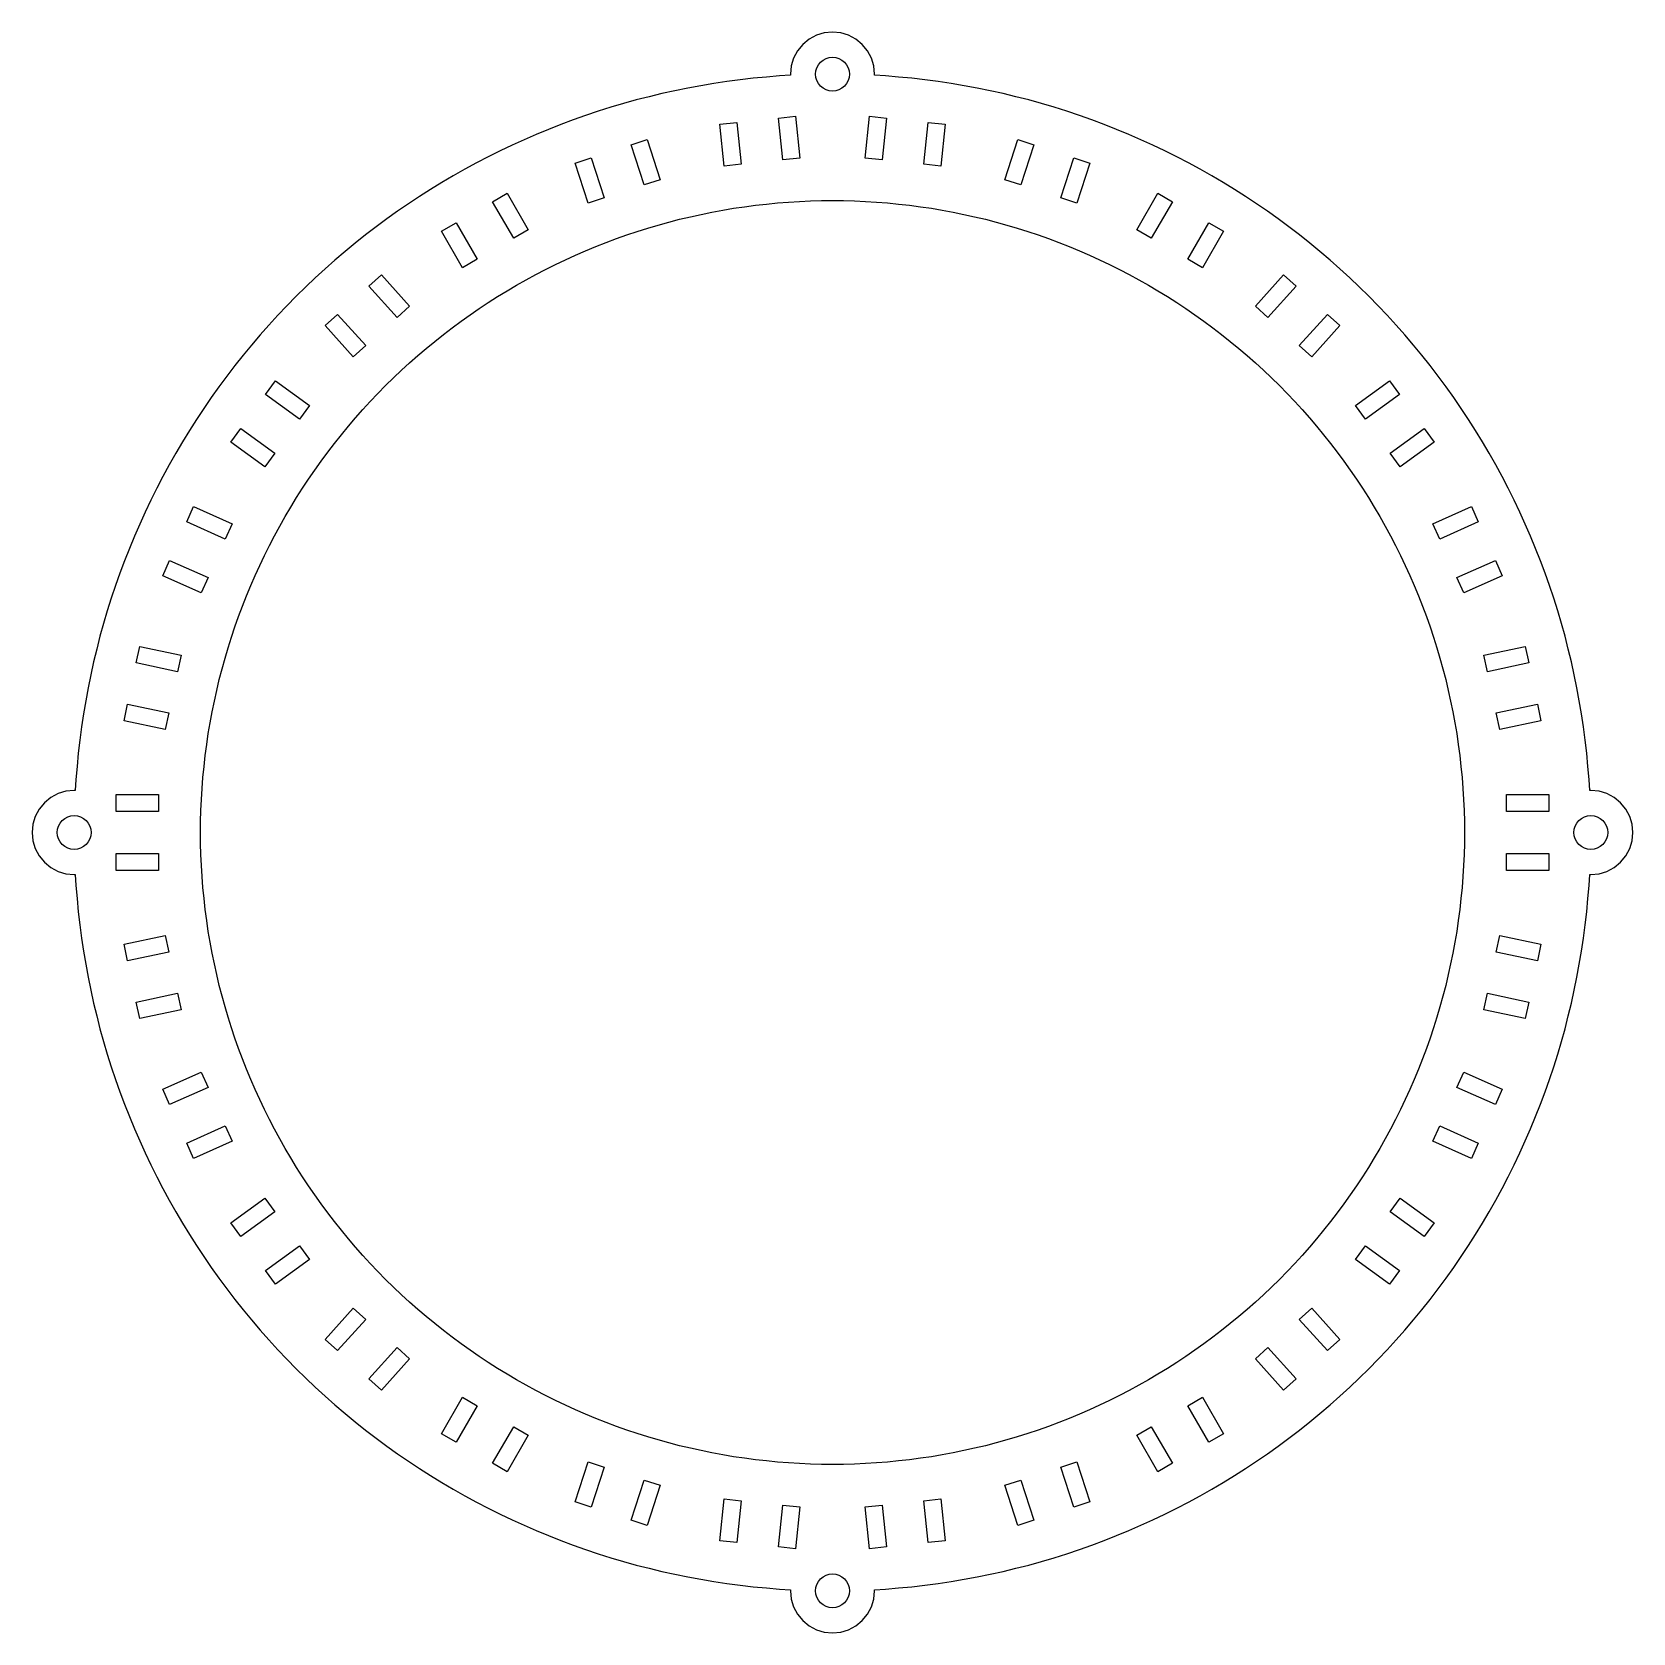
# Model space of a CAD drawing. Header units: metres. Extents: x -190 to 190, y -190 to 190.
import ezdxf

# ---------------------------------------------------------------- set-up
doc = ezdxf.new("R2010")
doc.units = ezdxf.units.M

msp = doc.modelspace()

# ---------------------------------------------------------------- linework, layer by layer
for p, q in [((0, 190), (-1.9509, 189.808)), ((1.9509, 189.808), (0, 190)), ((-7.07106, 187.071), (-8.31468, 185.556)), ((-5.55569, 188.315), (-7.07106, 187.071)), ((-3.82683, 189.239), (-5.55569, 188.315)), ((-1.9509, 189.808), (-3.82683, 189.239)), ((3.82683, 189.239), (1.9509, 189.808)), ((5.55569, 188.315), (3.82683, 189.239)), ((7.07106, 187.071), (5.55569, 188.315)), ((8.31468, 185.556), (7.07106, 187.071)), ((-9.23878, 183.827), (-9.80785, 181.951)), ((-8.31468, 185.556), (-9.23878, 183.827)), ((-3.32587, 182.222), (-2.82841, 182.828)), ((-2.82841, 182.828), (-2.22227, 183.326)), ((-2.22227, 183.326), (-1.53073, 183.696)), ((-1.53073, 183.696), (-0.78035, 183.923)), ((-0.78035, 183.923), (0, 184)), ((0, 184), (0.78035, 183.923)), ((0.78035, 183.923), (1.53073, 183.696)), ((1.53073, 183.696), (2.22227, 183.326)), ((2.22227, 183.326), (2.82841, 182.828)), ((2.82841, 182.828), (3.32587, 182.222)), ((9.23878, 183.827), (8.31468, 185.556)), ((9.80785, 181.951), (9.23878, 183.827)), ((-21.9365, 178.658), (-25.0511, 178.248)), ((-18.8151, 179.014), (-21.9365, 178.658)), ((-15.688, 179.315), (-18.8151, 179.014)), ((-12.5562, 179.562), (-15.688, 179.315)), ((-9.97238, 179.72), (-12.5562, 179.562)), ((-9.80785, 181.951), (-10, 180)), ((-10, 180), (-9.97238, 179.72)), ((-4, 180), (-3.92313, 180.78)), ((-3.92313, 179.22), (-4, 180)), ((-3.92313, 180.78), (-3.69551, 181.531)), ((-3.69551, 178.469), (-3.92313, 179.22)), ((-3.69551, 181.531), (-3.32587, 182.222)), ((3.32587, 182.222), (3.69551, 181.531)), ((3.69551, 181.531), (3.92313, 180.78)), ((3.92313, 179.22), (3.69551, 178.469)), ((3.92313, 180.78), (4, 180)), ((4, 180), (3.92313, 179.22)), ((10, 180), (9.80785, 181.951)), ((9.97238, 179.72), (10, 180)), ((12.5562, 179.562), (9.97238, 179.72)), ((15.688, 179.315), (12.5562, 179.562)), ((18.8151, 179.014), (15.688, 179.315)), ((21.9365, 178.658), (18.8151, 179.014)), ((25.0511, 178.248), (21.9365, 178.658)), ((-40.4912, 175.387), (-43.5459, 174.653)), ((-37.4241, 176.067), (-40.4912, 175.387)), ((-34.3456, 176.693), (-37.4241, 176.067)), ((-31.2567, 177.265), (-34.3456, 176.693)), ((-28.1582, 177.784), (-31.2567, 177.265)), ((-25.0511, 178.248), (-28.1582, 177.784)), ((-3.32587, 177.778), (-3.69551, 178.469)), ((-2.82841, 177.172), (-3.32587, 177.778)), ((-2.22227, 176.674), (-2.82841, 177.172)), ((-1.53073, 176.304), (-2.22227, 176.674)), ((-0.78035, 176.077), (-1.53073, 176.304)), ((0, 176), (-0.78035, 176.077)), ((0.78035, 176.077), (0, 176)), ((1.53073, 176.304), (0.78035, 176.077)), ((2.22227, 176.674), (1.53073, 176.304)), ((2.82841, 177.172), (2.22227, 176.674)), ((3.32587, 177.778), (2.82841, 177.172)), ((3.69551, 178.469), (3.32587, 177.778)), ((28.1582, 177.784), (25.0511, 178.248)), ((31.2567, 177.265), (28.1582, 177.784)), ((34.3456, 176.693), (31.2567, 177.265)), ((37.4241, 176.067), (34.3456, 176.693)), ((40.4912, 175.387), (37.4241, 176.067)), ((43.5459, 174.653), (40.4912, 175.387)), ((-55.623, 171.19), (-58.6023, 170.193)), ((-52.6269, 172.135), (-55.623, 171.19)), ((-49.6147, 173.027), (-52.6269, 172.135)), ((-46.5874, 173.867), (-49.6147, 173.027)), ((-43.5459, 174.653), (-46.5874, 173.867)), ((46.5874, 173.867), (43.5459, 174.653)), ((49.6147, 173.027), (46.5874, 173.867)), ((52.6269, 172.135), (49.6147, 173.027)), ((55.623, 171.19), (52.6269, 172.135)), ((58.6023, 170.193), (55.623, 171.19)), ((-64.5062, 168.044), (-67.4292, 166.893)), ((-61.5636, 169.145), (-64.5062, 168.044)), ((-58.6023, 170.193), (-61.5636, 169.145)), ((-26.7205, 168.128), (-22.7424, 168.546)), ((-25.6752, 158.183), (-26.7205, 168.128)), ((-22.7424, 168.546), (-21.6972, 158.601)), ((-12.7972, 169.591), (-8.81914, 170.009)), ((-11.7519, 159.646), (-12.7972, 169.591)), ((-8.81914, 170.009), (-7.77385, 160.064)), ((7.77385, 160.064), (8.81914, 170.009)), ((8.81914, 170.009), (12.7972, 169.591)), ((12.7972, 169.591), (11.7519, 159.646)), ((21.6972, 158.601), (22.7424, 168.546)), ((22.7424, 168.546), (26.7205, 168.128)), ((26.7205, 168.128), (25.6752, 158.183)), ((61.5636, 169.145), (58.6023, 170.193)), ((64.5062, 168.044), (61.5636, 169.145)), ((67.4292, 166.893), (64.5062, 168.044)), ((-73.2126, 164.438), (-76.0713, 163.135)), ((-70.3316, 165.691), (-73.2126, 164.438)), ((-67.4292, 166.893), (-70.3316, 165.691)), ((-47.7776, 163.225), (-43.9734, 164.461)), ((-43.9734, 164.461), (-40.8832, 154.95)), ((40.8832, 154.95), (43.9734, 164.461)), ((43.9734, 164.461), (47.7776, 163.225)), ((70.3316, 165.691), (67.4292, 166.893)), ((73.2126, 164.438), (70.3316, 165.691)), ((76.0713, 163.135), (73.2126, 164.438)), ((-81.7183, 160.381), (-84.5049, 158.931)), ((-78.9068, 161.783), (-81.7183, 160.381)), ((-76.0713, 163.135), (-78.9068, 161.783)), ((-61.0924, 158.898), (-57.2882, 160.135)), ((-57.2882, 160.135), (-54.198, 150.624)), ((-44.6874, 153.714), (-47.7776, 163.225)), ((-7.77385, 160.064), (-11.7519, 159.646)), ((11.7519, 159.646), (7.77385, 160.064)), ((47.7776, 163.225), (44.6874, 153.714)), ((54.198, 150.624), (57.2882, 160.135)), ((57.2882, 160.135), (61.0924, 158.898)), ((78.9068, 161.783), (76.0713, 163.135)), ((81.7183, 160.381), (78.9068, 161.783)), ((84.5049, 158.931), (81.7183, 160.381)), ((-90, 155.885), (-92.7068, 154.29)), ((-87.2657, 157.432), (-90, 155.885)), ((-84.5049, 158.931), (-87.2657, 157.432)), ((-58.0022, 149.388), (-61.0924, 158.898)), ((-21.6972, 158.601), (-25.6752, 158.183)), ((25.6752, 158.183), (21.6972, 158.601)), ((61.0924, 158.898), (58.0022, 149.388)), ((87.2657, 157.432), (84.5049, 158.931)), ((90, 155.885), (87.2657, 157.432)), ((92.7068, 154.29), (90, 155.885)), ((-95.3855, 152.649), (-98.035, 150.961)), ((-92.7068, 154.29), (-95.3855, 152.649)), ((-40.8832, 154.95), (-44.6874, 153.714)), ((44.6874, 153.714), (40.8832, 154.95)), ((95.3855, 152.649), (92.7068, 154.29)), ((98.035, 150.961), (95.3855, 152.649)), ((-100.655, 149.227), (-103.244, 147.447)), ((-98.035, 150.961), (-100.655, 149.227)), ((-80.6699, 149.724), (-77.2058, 151.724)), ((-75.6699, 141.064), (-80.6699, 149.724)), ((-77.2058, 151.724), (-72.2058, 143.064)), ((-54.198, 150.624), (-58.0022, 149.388)), ((-23.4652, 148.153), (-20.876, 148.54)), ((-20.876, 148.54), (-18.2804, 148.882)), ((-18.2804, 148.882), (-15.6793, 149.178)), ((-15.6793, 149.178), (-13.0733, 149.429)), ((-13.0733, 149.429), (-10.4635, 149.635)), ((-10.4635, 149.635), (-7.85039, 149.794)), ((-7.85039, 149.794), (-5.23492, 149.909)), ((-5.23492, 149.909), (-2.61786, 149.977)), ((-2.61786, 149.977), (0, 150)), ((0, 150), (2.61786, 149.977)), ((2.61786, 149.977), (5.23492, 149.909)), ((5.23492, 149.909), (7.85039, 149.794)), ((7.85039, 149.794), (10.4635, 149.635)), ((10.4635, 149.635), (13.0733, 149.429)), ((13.0733, 149.429), (15.6793, 149.178)), ((15.6793, 149.178), (18.2804, 148.882)), ((18.2804, 148.882), (20.876, 148.54)), ((20.876, 148.54), (23.4652, 148.153)), ((58.0022, 149.388), (54.198, 150.624)), ((72.2058, 143.064), (77.2058, 151.724)), ((80.6699, 149.724), (75.6699, 141.064)), ((77.2058, 151.724), (80.6699, 149.724)), ((100.655, 149.227), (98.035, 150.961)), ((103.244, 147.447), (100.655, 149.227)), ((-105.801, 145.623), (-108.327, 143.754)), ((-103.244, 147.447), (-105.801, 145.623)), ((-92.7942, 142.724), (-89.3301, 144.724)), ((-89.3301, 144.724), (-84.3301, 136.064)), ((-41.3456, 144.189), (-38.8228, 144.889)), ((-38.8228, 144.889), (-36.2883, 145.544)), ((-36.2883, 145.544), (-33.7426, 146.156)), ((-33.7426, 146.156), (-31.1868, 146.722)), ((-31.1868, 146.722), (-28.6213, 147.244)), ((-28.6213, 147.244), (-26.0472, 147.721)), ((-26.0472, 147.721), (-23.4652, 148.153)), ((23.4652, 148.153), (26.0472, 147.721)), ((26.0472, 147.721), (28.6213, 147.244)), ((28.6213, 147.244), (31.1868, 146.722)), ((31.1868, 146.722), (33.7426, 146.156)), ((33.7426, 146.156), (36.2883, 145.544)), ((36.2883, 145.544), (38.8228, 144.889)), ((38.8228, 144.889), (41.3456, 144.189)), ((84.3301, 136.064), (89.3301, 144.724)), ((89.3301, 144.724), (92.7942, 142.724)), ((105.801, 145.623), (103.244, 147.447)), ((108.327, 143.754), (105.801, 145.623)), ((-110.819, 141.842), (-113.278, 139.886)), ((-108.327, 143.754), (-110.819, 141.842)), ((-87.7942, 134.064), (-92.7942, 142.724)), ((-72.2058, 143.064), (-75.6699, 141.064)), ((-53.7552, 140.037), (-51.303, 140.954)), ((-51.303, 140.954), (-48.8352, 141.828)), ((-48.8352, 141.828), (-46.3525, 142.658)), ((-46.3525, 142.658), (-43.8557, 143.446)), ((-43.8557, 143.446), (-41.3456, 144.189)), ((41.3456, 144.189), (43.8557, 143.446)), ((43.8557, 143.446), (46.3525, 142.658)), ((46.3525, 142.658), (48.8352, 141.828)), ((48.8352, 141.828), (51.303, 140.954)), ((51.303, 140.954), (53.7552, 140.037)), ((75.6699, 141.064), (72.2058, 143.064)), ((92.7942, 142.724), (87.7942, 134.064)), ((110.819, 141.842), (108.327, 143.754)), ((113.278, 139.886), (110.819, 141.842)), ((-115.702, 137.888), (-118.091, 135.848)), ((-113.278, 139.886), (-115.702, 137.888)), ((-63.3927, 135.946), (-61.0105, 137.032)), ((-61.0105, 137.032), (-58.6097, 138.076)), ((-58.6097, 138.076), (-56.191, 139.078)), ((-56.191, 139.078), (-53.7552, 140.037)), ((53.7552, 140.037), (56.191, 139.078)), ((56.191, 139.078), (58.6097, 138.076)), ((58.6097, 138.076), (61.0105, 137.032)), ((61.0105, 137.032), (63.3927, 135.946)), ((115.702, 137.888), (113.278, 139.886)), ((118.091, 135.848), (115.702, 137.888)), ((-120.443, 133.766), (-122.76, 131.644)), ((-118.091, 135.848), (-120.443, 133.766)), ((-84.3301, 136.064), (-87.7942, 134.064)), ((-70.4207, 132.442), (-68.0986, 133.651)), ((-68.0986, 133.651), (-65.7557, 134.819)), ((-65.7557, 134.819), (-63.3927, 135.946)), ((63.3927, 135.946), (65.7557, 134.819)), ((65.7557, 134.819), (68.0986, 133.651)), ((68.0986, 133.651), (70.4207, 132.442)), ((87.7942, 134.064), (84.3301, 136.064)), ((120.443, 133.766), (118.091, 135.848)), ((122.76, 131.644), (120.443, 133.766)), ((-125.038, 129.481), (-127.279, 127.279)), ((-122.76, 131.644), (-125.038, 129.481)), ((-110.036, 129.68), (-107.064, 132.357)), ((-103.345, 122.249), (-110.036, 129.68)), ((-107.064, 132.357), (-100.373, 124.925)), ((-77.2557, 128.575), (-75, 129.904)), ((-75, 129.904), (-72.7214, 131.193)), ((-72.7214, 131.193), (-70.4207, 132.442)), ((70.4207, 132.442), (72.7214, 131.193)), ((72.7214, 131.193), (75, 129.904)), ((75, 129.904), (77.2557, 128.575)), ((100.373, 124.925), (107.064, 132.357)), ((110.036, 129.68), (103.345, 122.249)), ((107.064, 132.357), (110.036, 129.68)), ((125.038, 129.481), (122.76, 131.644)), ((127.279, 127.279), (125.038, 129.481)), ((-127.279, 127.279), (-129.481, 125.038)), ((-83.8789, 124.356), (-81.6958, 125.801)), ((-81.6958, 125.801), (-79.4879, 127.207)), ((-79.4879, 127.207), (-77.2557, 128.575)), ((77.2557, 128.575), (79.4879, 127.207)), ((79.4879, 127.207), (81.6958, 125.801)), ((81.6958, 125.801), (83.8789, 124.356)), ((129.481, 125.038), (127.279, 127.279)), ((-131.644, 122.76), (-133.766, 120.443)), ((-129.481, 125.038), (-131.644, 122.76)), ((-120.441, 120.312), (-117.468, 122.989)), ((-117.468, 122.989), (-110.777, 115.558)), ((-100.373, 124.925), (-103.345, 122.249)), ((-88.1678, 121.353), (-86.0365, 122.873)), ((-86.0365, 122.873), (-83.8789, 124.356)), ((83.8789, 124.356), (86.0365, 122.873)), ((86.0365, 122.873), (88.1678, 121.353)), ((103.345, 122.249), (100.373, 124.925)), ((110.777, 115.558), (117.468, 122.989)), ((117.468, 122.989), (120.441, 120.312)), ((131.644, 122.76), (129.481, 125.038)), ((133.766, 120.443), (131.644, 122.76)), ((-135.848, 118.091), (-137.888, 115.702)), ((-133.766, 120.443), (-135.848, 118.091)), ((-113.749, 112.881), (-120.441, 120.312)), ((-94.3981, 116.572), (-92.3492, 118.202)), ((-92.3492, 118.202), (-90.2722, 119.795)), ((-90.2722, 119.795), (-88.1678, 121.353)), ((88.1678, 121.353), (90.2722, 119.795)), ((90.2722, 119.795), (92.3492, 118.202)), ((92.3492, 118.202), (94.3981, 116.572)), ((120.441, 120.312), (113.749, 112.881)), ((135.848, 118.091), (133.766, 120.443)), ((137.888, 115.702), (135.848, 118.091)), ((-137.888, 115.702), (-139.886, 113.278)), ((-110.777, 115.558), (-113.749, 112.881)), ((-98.4088, 113.206), (-96.4181, 114.907)), ((-96.4181, 114.907), (-94.3981, 116.572)), ((94.3981, 116.572), (96.4181, 114.907)), ((96.4181, 114.907), (98.4088, 113.206)), ((113.749, 112.881), (110.777, 115.558)), ((139.886, 113.278), (137.888, 115.702)), ((-141.842, 110.819), (-143.754, 108.327)), ((-139.886, 113.278), (-141.842, 110.819)), ((-102.3, 109.703), (-100.37, 111.472)), ((-100.37, 111.472), (-98.4088, 113.206)), ((98.4088, 113.206), (100.37, 111.472)), ((100.37, 111.472), (102.3, 109.703)), ((141.842, 110.819), (139.886, 113.278)), ((143.754, 108.327), (141.842, 110.819)), ((-143.754, 108.327), (-145.623, 105.801)), ((-134.594, 103.969), (-132.243, 107.205)), ((-132.243, 107.205), (-124.153, 101.327)), ((-106.066, 106.066), (-104.199, 107.901)), ((-104.199, 107.901), (-102.3, 109.703)), ((102.3, 109.703), (104.199, 107.901)), ((104.199, 107.901), (106.066, 106.066)), ((124.153, 101.327), (132.243, 107.205)), ((132.243, 107.205), (134.594, 103.969)), ((145.623, 105.801), (143.754, 108.327)), ((-147.447, 103.244), (-149.227, 100.655)), ((-145.623, 105.801), (-147.447, 103.244)), ((-126.504, 98.0907), (-134.594, 103.969)), ((-109.703, 102.3), (-107.901, 104.199)), ((-107.901, 104.199), (-106.066, 106.066)), ((106.066, 106.066), (107.901, 104.199)), ((107.901, 104.199), (109.703, 102.3)), ((134.594, 103.969), (126.504, 98.0907)), ((147.447, 103.244), (145.623, 105.801)), ((149.227, 100.655), (147.447, 103.244)), ((-149.227, 100.655), (-150.961, 98.035)), ((-124.153, 101.327), (-126.504, 98.0907)), ((-113.206, 98.4088), (-111.472, 100.37)), ((-111.472, 100.37), (-109.703, 102.3)), ((109.703, 102.3), (111.472, 100.37)), ((111.472, 100.37), (113.206, 98.4088)), ((126.504, 98.0907), (124.153, 101.327)), ((150.961, 98.035), (149.227, 100.655)), ((-152.649, 95.3855), (-154.29, 92.7068)), ((-150.961, 98.035), (-152.649, 95.3855)), ((-142.823, 92.6423), (-140.472, 95.8784)), ((-140.472, 95.8784), (-132.382, 90.0005)), ((-116.572, 94.3981), (-114.907, 96.4181)), ((-114.907, 96.4181), (-113.206, 98.4088)), ((113.206, 98.4088), (114.907, 96.4181)), ((114.907, 96.4181), (116.572, 94.3981)), ((132.382, 90.0005), (140.472, 95.8784)), ((140.472, 95.8784), (142.823, 92.6423)), ((152.649, 95.3855), (150.961, 98.035)), ((154.29, 92.7068), (152.649, 95.3855)), ((-154.29, 92.7068), (-155.885, 90)), ((-134.733, 86.7645), (-142.823, 92.6423)), ((-119.795, 90.2722), (-118.202, 92.3492)), ((-118.202, 92.3492), (-116.572, 94.3981)), ((116.572, 94.3981), (118.202, 92.3492)), ((118.202, 92.3492), (119.795, 90.2722)), ((142.823, 92.6423), (134.733, 86.7645)), ((155.885, 90), (154.29, 92.7068)), ((-155.885, 90), (-157.432, 87.2657)), ((-132.382, 90.0005), (-134.733, 86.7645)), ((-122.873, 86.0365), (-121.353, 88.1678)), ((-121.353, 88.1678), (-119.795, 90.2722)), ((119.795, 90.2722), (121.353, 88.1678)), ((121.353, 88.1678), (122.873, 86.0365)), ((134.733, 86.7645), (132.382, 90.0005)), ((157.432, 87.2657), (155.885, 90)), ((-158.931, 84.5049), (-160.381, 81.7183)), ((-157.432, 87.2657), (-158.931, 84.5049)), ((-125.801, 81.6958), (-124.356, 83.8789)), ((-124.356, 83.8789), (-122.873, 86.0365)), ((122.873, 86.0365), (124.356, 83.8789)), ((124.356, 83.8789), (125.801, 81.6958)), ((158.931, 84.5049), (157.432, 87.2657)), ((160.381, 81.7183), (158.931, 84.5049)), ((-160.381, 81.7183), (-161.783, 78.9068)), ((-127.207, 79.4879), (-125.801, 81.6958)), ((125.801, 81.6958), (127.207, 79.4879)), ((161.783, 78.9068), (160.381, 81.7183)), ((-163.135, 76.0713), (-164.438, 73.2126)), ((-161.783, 78.9068), (-163.135, 76.0713)), ((-153.269, 73.713), (-151.642, 77.3671)), ((-151.642, 77.3671), (-142.507, 73.2998)), ((-129.904, 75), (-128.575, 77.2557)), ((-128.575, 77.2557), (-127.207, 79.4879)), ((127.207, 79.4879), (128.575, 77.2557)), ((128.575, 77.2557), (129.904, 75)), ((142.507, 73.2998), (151.642, 77.3671)), ((151.642, 77.3671), (153.269, 73.713)), ((163.135, 76.0713), (161.783, 78.9068)), ((164.438, 73.2126), (163.135, 76.0713)), ((-164.438, 73.2126), (-165.691, 70.3316)), ((-144.134, 69.6456), (-153.269, 73.713)), ((-142.507, 73.2998), (-144.134, 69.6456)), ((-132.442, 70.4207), (-131.193, 72.7214)), ((-131.193, 72.7214), (-129.904, 75)), ((129.904, 75), (131.193, 72.7214)), ((131.193, 72.7214), (132.442, 70.4207)), ((144.134, 69.6456), (142.507, 73.2998)), ((153.269, 73.713), (144.134, 69.6456)), ((165.691, 70.3316), (164.438, 73.2126)), ((-165.691, 70.3316), (-166.893, 67.4292)), ((-133.651, 68.0986), (-132.442, 70.4207)), ((132.442, 70.4207), (133.651, 68.0986)), ((166.893, 67.4292), (165.691, 70.3316)), ((-166.893, 67.4292), (-168.044, 64.5062)), ((-135.946, 63.3927), (-134.819, 65.7557)), ((-134.819, 65.7557), (-133.651, 68.0986)), ((133.651, 68.0986), (134.819, 65.7557)), ((134.819, 65.7557), (135.946, 63.3927)), ((168.044, 64.5062), (166.893, 67.4292)), ((-169.145, 61.5636), (-170.193, 58.6023)), ((-168.044, 64.5062), (-169.145, 61.5636)), ((-158.963, 60.9233), (-157.336, 64.5775)), ((-149.828, 56.8559), (-158.963, 60.9233)), ((-157.336, 64.5775), (-148.201, 60.5101)), ((-138.076, 58.6097), (-137.032, 61.0105)), ((-137.032, 61.0105), (-135.946, 63.3927)), ((135.946, 63.3927), (137.032, 61.0105)), ((137.032, 61.0105), (138.076, 58.6097)), ((148.201, 60.5101), (157.336, 64.5775)), ((158.963, 60.9233), (149.828, 56.8559)), ((157.336, 64.5775), (158.963, 60.9233)), ((169.145, 61.5636), (168.044, 64.5062)), ((170.193, 58.6023), (169.145, 61.5636)), ((-170.193, 58.6023), (-171.19, 55.623)), ((-148.201, 60.5101), (-149.828, 56.8559)), ((-139.078, 56.191), (-138.076, 58.6097)), ((138.076, 58.6097), (139.078, 56.191)), ((149.828, 56.8559), (148.201, 60.5101)), ((171.19, 55.623), (170.193, 58.6023)), ((-171.19, 55.623), (-172.135, 52.6269)), ((-140.954, 51.303), (-140.037, 53.7552)), ((-140.037, 53.7552), (-139.078, 56.191)), ((139.078, 56.191), (140.037, 53.7552)), ((140.037, 53.7552), (140.954, 51.303)), ((172.135, 52.6269), (171.19, 55.623)), ((-173.027, 49.6147), (-173.867, 46.5874)), ((-172.135, 52.6269), (-173.027, 49.6147)), ((-141.828, 48.8352), (-140.954, 51.303)), ((140.954, 51.303), (141.828, 48.8352)), ((173.027, 49.6147), (172.135, 52.6269)), ((173.867, 46.5874), (173.027, 49.6147)), ((-173.867, 46.5874), (-174.653, 43.5459)), ((-143.446, 43.8557), (-142.658, 46.3525)), ((-142.658, 46.3525), (-141.828, 48.8352)), ((141.828, 48.8352), (142.658, 46.3525)), ((142.658, 46.3525), (143.446, 43.8557)), ((174.653, 43.5459), (173.867, 46.5874)), ((-174.653, 43.5459), (-175.387, 40.4912)), ((-165.246, 40.2357), (-164.414, 44.1483)), ((-164.414, 44.1483), (-154.632, 42.0692)), ((-154.632, 42.0692), (-155.464, 38.1566)), ((-144.189, 41.3456), (-143.446, 43.8557)), ((143.446, 43.8557), (144.189, 41.3456)), ((154.632, 42.0692), (164.414, 44.1483)), ((155.464, 38.1566), (154.632, 42.0692)), ((164.414, 44.1483), (165.246, 40.2357)), ((175.387, 40.4912), (174.653, 43.5459)), ((-175.387, 40.4912), (-176.067, 37.4241)), ((-155.464, 38.1566), (-165.246, 40.2357)), ((-145.544, 36.2883), (-144.889, 38.8228)), ((-144.889, 38.8228), (-144.189, 41.3456)), ((144.189, 41.3456), (144.889, 38.8228)), ((144.889, 38.8228), (145.544, 36.2883)), ((165.246, 40.2357), (155.464, 38.1566)), ((176.067, 37.4241), (175.387, 40.4912)), ((-176.693, 34.3456), (-177.265, 31.2567)), ((-176.067, 37.4241), (-176.693, 34.3456)), ((-146.156, 33.7426), (-145.544, 36.2883)), ((145.544, 36.2883), (146.156, 33.7426)), ((176.693, 34.3456), (176.067, 37.4241)), ((177.265, 31.2567), (176.693, 34.3456)), ((-177.265, 31.2567), (-177.784, 28.1582)), ((-168.156, 26.5417), (-167.325, 30.4542)), ((-167.325, 30.4542), (-157.543, 28.3751)), ((-147.244, 28.6213), (-146.722, 31.1868)), ((-146.722, 31.1868), (-146.156, 33.7426)), ((146.156, 33.7426), (146.722, 31.1868)), ((146.722, 31.1868), (147.244, 28.6213)), ((157.543, 28.3751), (167.325, 30.4542)), ((167.325, 30.4542), (168.156, 26.5417)), ((177.784, 28.1582), (177.265, 31.2567)), ((-177.784, 28.1582), (-178.248, 25.0511)), ((-157.543, 28.3751), (-158.375, 24.4625)), ((-147.721, 26.0472), (-147.244, 28.6213)), ((147.244, 28.6213), (147.721, 26.0472)), ((158.375, 24.4625), (157.543, 28.3751)), ((178.248, 25.0511), (177.784, 28.1582)), ((-178.248, 25.0511), (-178.658, 21.9365)), ((-158.375, 24.4625), (-168.156, 26.5417)), ((-148.54, 20.876), (-148.153, 23.4652)), ((-148.153, 23.4652), (-147.721, 26.0472)), ((147.721, 26.0472), (148.153, 23.4652)), ((148.153, 23.4652), (148.54, 20.876)), ((168.156, 26.5417), (158.375, 24.4625)), ((178.658, 21.9365), (178.248, 25.0511)), ((-178.658, 21.9365), (-179.014, 18.8151)), ((-148.882, 18.2804), (-148.54, 20.876)), ((148.54, 20.876), (148.882, 18.2804)), ((179.014, 18.8151), (178.658, 21.9365)), ((-179.315, 15.688), (-179.562, 12.5562)), ((-179.014, 18.8151), (-179.315, 15.688)), ((-149.429, 13.0733), (-149.178, 15.6793)), ((-149.178, 15.6793), (-148.882, 18.2804)), ((148.882, 18.2804), (149.178, 15.6793)), ((149.178, 15.6793), (149.429, 13.0733)), ((179.315, 15.688), (179.014, 18.8151)), ((179.562, 12.5562), (179.315, 15.688)), ((-179.562, 12.5562), (-179.72, 9.97238)), ((-149.635, 10.4635), (-149.429, 13.0733)), ((149.429, 13.0733), (149.635, 10.4635)), ((179.72, 9.97238), (179.562, 12.5562)), ((-185.556, 8.31468), (-187.071, 7.07106)), ((-183.827, 9.23878), (-185.556, 8.31468)), ((-181.951, 9.80785), (-183.827, 9.23878)), ((-180, 10), (-181.951, 9.80785)), ((-179.72, 9.97238), (-180, 10)), ((-170, 5), (-170, 9)), ((-170, 9), (-160, 9)), ((-160, 9), (-160, 5)), ((-149.909, 5.23492), (-149.794, 7.85039)), ((-149.794, 7.85039), (-149.635, 10.4635)), ((149.635, 10.4635), (149.794, 7.85039)), ((149.794, 7.85039), (149.909, 5.23492)), ((160, 5), (160, 9)), ((160, 9), (170, 9)), ((170, 9), (170, 5)), ((180, 10), (179.72, 9.97238)), ((181.951, 9.80785), (180, 10)), ((183.827, 9.23878), (181.951, 9.80785)), ((185.556, 8.31468), (183.827, 9.23878)), ((187.071, 7.07106), (185.556, 8.31468)), ((-189.239, 3.82683), (-189.808, 1.9509)), ((-188.315, 5.55569), (-189.239, 3.82683)), ((-187.071, 7.07106), (-188.315, 5.55569)), ((-181.531, 3.69551), (-180.78, 3.92313)), ((-180.78, 3.92313), (-180, 4)), ((-180, 4), (-179.22, 3.92313)), ((-179.22, 3.92313), (-178.469, 3.69551)), ((-160, 5), (-170, 5)), ((-149.977, 2.61786), (-149.909, 5.23492)), ((149.909, 5.23492), (149.977, 2.61786)), ((170, 5), (160, 5)), ((178.469, 3.69551), (179.22, 3.92313)), ((179.22, 3.92313), (180, 4)), ((180, 4), (180.78, 3.92313)), ((180.78, 3.92313), (181.531, 3.69551)), ((188.315, 5.55569), (187.071, 7.07106)), ((189.239, 3.82683), (188.315, 5.55569)), ((189.808, 1.9509), (189.239, 3.82683)), ((-189.808, 1.9509), (-190, 0)), ((-190, 0), (-189.808, -1.9509)), ((-184, 0), (-183.923, 0.78035)), ((-183.923, -0.78035), (-184, 0)), ((-183.923, 0.78035), (-183.696, 1.53073)), ((-183.696, 1.53073), (-183.326, 2.22227)), ((-183.326, 2.22227), (-182.828, 2.82841)), ((-182.828, 2.82841), (-182.222, 3.32587)), ((-182.222, 3.32587), (-181.531, 3.69551)), ((-178.469, 3.69551), (-177.778, 3.32587)), ((-177.778, 3.32587), (-177.172, 2.82841)), ((-177.172, 2.82841), (-176.674, 2.22227)), ((-176.674, 2.22227), (-176.304, 1.53073)), ((-176.304, 1.53073), (-176.077, 0.78035)), ((-176.077, 0.78035), (-176, 0)), ((-176, 0), (-176.077, -0.78035)), ((-150, 0), (-149.977, 2.61786)), ((-149.977, -2.61786), (-150, 0)), ((149.977, 2.61786), (150, 0)), ((150, 0), (149.977, -2.61786)), ((176, 0), (176.077, 0.78035)), ((176.077, -0.78035), (176, 0)), ((176.077, 0.78035), (176.304, 1.53073)), ((176.304, 1.53073), (176.674, 2.22227)), ((176.674, 2.22227), (177.172, 2.82841)), ((177.172, 2.82841), (177.778, 3.32587)), ((177.778, 3.32587), (178.469, 3.69551)), ((181.531, 3.69551), (182.222, 3.32587)), ((182.222, 3.32587), (182.828, 2.82841)), ((182.828, 2.82841), (183.326, 2.22227)), ((183.326, 2.22227), (183.696, 1.53073)), ((183.696, 1.53073), (183.923, 0.78035)), ((183.923, 0.78035), (184, 0)), ((184, 0), (183.923, -0.78035)), ((190, 0), (189.808, 1.9509)), ((189.808, -1.9509), (190, 0)), ((-189.808, -1.9509), (-189.239, -3.82683)), ((-183.696, -1.53073), (-183.923, -0.78035)), ((-183.326, -2.22227), (-183.696, -1.53073)), ((-182.828, -2.82841), (-183.326, -2.22227)), ((-182.222, -3.32587), (-182.828, -2.82841)), ((-181.531, -3.69551), (-182.222, -3.32587)), ((-180.78, -3.92313), (-181.531, -3.69551)), ((-178.469, -3.69551), (-179.22, -3.92313)), ((-177.778, -3.32587), (-178.469, -3.69551)), ((-177.172, -2.82841), (-177.778, -3.32587)), ((-176.674, -2.22227), (-177.172, -2.82841)), ((-176.304, -1.53073), (-176.674, -2.22227)), ((-176.077, -0.78035), (-176.304, -1.53073)), ((-149.909, -5.23492), (-149.977, -2.61786)), ((149.977, -2.61786), (149.909, -5.23492)), ((176.304, -1.53073), (176.077, -0.78035)), ((176.674, -2.22227), (176.304, -1.53073)), ((177.172, -2.82841), (176.674, -2.22227)), ((177.778, -3.32587), (177.172, -2.82841)), ((178.469, -3.69551), (177.778, -3.32587)), ((179.22, -3.92313), (178.469, -3.69551)), ((181.531, -3.69551), (180.78, -3.92313)), ((182.222, -3.32587), (181.531, -3.69551)), ((182.828, -2.82841), (182.222, -3.32587)), ((183.326, -2.22227), (182.828, -2.82841)), ((183.696, -1.53073), (183.326, -2.22227)), ((183.923, -0.78035), (183.696, -1.53073)), ((189.239, -3.82683), (189.808, -1.9509)), ((-189.239, -3.82683), (-188.315, -5.55569)), ((-188.315, -5.55569), (-187.071, -7.07106)), ((-187.071, -7.07106), (-185.556, -8.31468)), ((-180, -4), (-180.78, -3.92313)), ((-179.22, -3.92313), (-180, -4)), ((-170, -9), (-170, -5)), ((-170, -5), (-160, -5)), ((-160, -5), (-160, -9)), ((-149.794, -7.85039), (-149.909, -5.23492)), ((149.909, -5.23492), (149.794, -7.85039)), ((160, -9), (160, -5)), ((160, -5), (170, -5)), ((170, -5), (170, -9)), ((180, -4), (179.22, -3.92313)), ((180.78, -3.92313), (180, -4)), ((185.556, -8.31468), (187.071, -7.07106)), ((187.071, -7.07106), (188.315, -5.55569)), ((188.315, -5.55569), (189.239, -3.82683)), ((-185.556, -8.31468), (-183.827, -9.23878)), ((-183.827, -9.23878), (-181.951, -9.80785)), ((-181.951, -9.80785), (-180, -10)), ((-180, -10), (-179.72, -9.97238)), ((-179.72, -9.97238), (-179.562, -12.5562)), ((-160, -9), (-170, -9)), ((-149.635, -10.4635), (-149.794, -7.85039)), ((-149.429, -13.0733), (-149.635, -10.4635)), ((149.635, -10.4635), (149.429, -13.0733)), ((149.794, -7.85039), (149.635, -10.4635)), ((170, -9), (160, -9)), ((179.562, -12.5562), (179.72, -9.97238)), ((179.72, -9.97238), (180, -10)), ((180, -10), (181.951, -9.80785)), ((181.951, -9.80785), (183.827, -9.23878)), ((183.827, -9.23878), (185.556, -8.31468)), ((-179.562, -12.5562), (-179.315, -15.688)), ((-149.178, -15.6793), (-149.429, -13.0733)), ((149.429, -13.0733), (149.178, -15.6793)), ((179.315, -15.688), (179.562, -12.5562)), ((-179.315, -15.688), (-179.014, -18.8151)), ((-179.014, -18.8151), (-178.658, -21.9365)), ((-148.882, -18.2804), (-149.178, -15.6793)), ((-148.54, -20.876), (-148.882, -18.2804)), ((148.882, -18.2804), (148.54, -20.876)), ((149.178, -15.6793), (148.882, -18.2804)), ((178.658, -21.9365), (179.014, -18.8151)), ((179.014, -18.8151), (179.315, -15.688)), ((-178.658, -21.9365), (-178.248, -25.0511)), ((-148.153, -23.4652), (-148.54, -20.876)), ((148.54, -20.876), (148.153, -23.4652)), ((178.248, -25.0511), (178.658, -21.9365)), ((-178.248, -25.0511), (-177.784, -28.1582)), ((-168.156, -26.5417), (-158.375, -24.4625)), ((-167.325, -30.4542), (-168.156, -26.5417)), ((-158.375, -24.4625), (-157.543, -28.3751)), ((-147.721, -26.0472), (-148.153, -23.4652)), ((-147.244, -28.6213), (-147.721, -26.0472)), ((147.721, -26.0472), (147.244, -28.6213)), ((148.153, -23.4652), (147.721, -26.0472)), ((157.543, -28.3751), (158.375, -24.4625)), ((158.375, -24.4625), (168.156, -26.5417)), ((168.156, -26.5417), (167.325, -30.4542)), ((177.784, -28.1582), (178.248, -25.0511)), ((-177.784, -28.1582), (-177.265, -31.2567)), ((-157.543, -28.3751), (-167.325, -30.4542)), ((-146.722, -31.1868), (-147.244, -28.6213)), ((147.244, -28.6213), (146.722, -31.1868)), ((167.325, -30.4542), (157.543, -28.3751)), ((177.265, -31.2567), (177.784, -28.1582)), ((-177.265, -31.2567), (-176.693, -34.3456)), ((-146.156, -33.7426), (-146.722, -31.1868)), ((-145.544, -36.2883), (-146.156, -33.7426)), ((146.156, -33.7426), (145.544, -36.2883)), ((146.722, -31.1868), (146.156, -33.7426)), ((176.693, -34.3456), (177.265, -31.2567)), ((-176.693, -34.3456), (-176.067, -37.4241)), ((-176.067, -37.4241), (-175.387, -40.4912)), ((-144.889, -38.8228), (-145.544, -36.2883)), ((145.544, -36.2883), (144.889, -38.8228)), ((175.387, -40.4912), (176.067, -37.4241)), ((176.067, -37.4241), (176.693, -34.3456)), ((-175.387, -40.4912), (-174.653, -43.5459)), ((-165.246, -40.2357), (-155.464, -38.1566)), ((-164.414, -44.1483), (-165.246, -40.2357)), ((-155.464, -38.1566), (-154.632, -42.0692)), ((-144.189, -41.3456), (-144.889, -38.8228)), ((-143.446, -43.8557), (-144.189, -41.3456)), ((144.189, -41.3456), (143.446, -43.8557)), ((144.889, -38.8228), (144.189, -41.3456)), ((154.632, -42.0692), (155.464, -38.1566)), ((155.464, -38.1566), (165.246, -40.2357)), ((165.246, -40.2357), (164.414, -44.1483)), ((174.653, -43.5459), (175.387, -40.4912)), ((-174.653, -43.5459), (-173.867, -46.5874)), ((-154.632, -42.0692), (-164.414, -44.1483)), ((-142.658, -46.3525), (-143.446, -43.8557)), ((143.446, -43.8557), (142.658, -46.3525)), ((164.414, -44.1483), (154.632, -42.0692)), ((173.867, -46.5874), (174.653, -43.5459)), ((-173.867, -46.5874), (-173.027, -49.6147)), ((-141.828, -48.8352), (-142.658, -46.3525)), ((-140.954, -51.303), (-141.828, -48.8352)), ((141.828, -48.8352), (140.954, -51.303)), ((142.658, -46.3525), (141.828, -48.8352)), ((173.027, -49.6147), (173.867, -46.5874)), ((-173.027, -49.6147), (-172.135, -52.6269)), ((-172.135, -52.6269), (-171.19, -55.623)), ((-140.037, -53.7552), (-140.954, -51.303)), ((140.954, -51.303), (140.037, -53.7552)), ((171.19, -55.623), (172.135, -52.6269)), ((172.135, -52.6269), (173.027, -49.6147)), ((-171.19, -55.623), (-170.193, -58.6023)), ((-158.963, -60.9233), (-149.828, -56.8559)), ((-149.828, -56.8559), (-148.201, -60.5101)), ((-139.078, -56.191), (-140.037, -53.7552)), ((-138.076, -58.6097), (-139.078, -56.191)), ((139.078, -56.191), (138.076, -58.6097)), ((140.037, -53.7552), (139.078, -56.191)), ((148.201, -60.5101), (149.828, -56.8559)), ((149.828, -56.8559), (158.963, -60.9233)), ((170.193, -58.6023), (171.19, -55.623)), ((-170.193, -58.6023), (-169.145, -61.5636)), ((-148.201, -60.5101), (-157.336, -64.5775)), ((-137.032, -61.0105), (-138.076, -58.6097)), ((138.076, -58.6097), (137.032, -61.0105)), ((157.336, -64.5775), (148.201, -60.5101)), ((169.145, -61.5636), (170.193, -58.6023)), ((-169.145, -61.5636), (-168.044, -64.5062)), ((-168.044, -64.5062), (-166.893, -67.4292)), ((-157.336, -64.5775), (-158.963, -60.9233)), ((-135.946, -63.3927), (-137.032, -61.0105)), ((-134.819, -65.7557), (-135.946, -63.3927)), ((135.946, -63.3927), (134.819, -65.7557)), ((137.032, -61.0105), (135.946, -63.3927)), ((158.963, -60.9233), (157.336, -64.5775)), ((166.893, -67.4292), (168.044, -64.5062)), ((168.044, -64.5062), (169.145, -61.5636)), ((-166.893, -67.4292), (-165.691, -70.3316)), ((-133.651, -68.0986), (-134.819, -65.7557)), ((-132.442, -70.4207), (-133.651, -68.0986)), ((133.651, -68.0986), (132.442, -70.4207)), ((134.819, -65.7557), (133.651, -68.0986)), ((165.691, -70.3316), (166.893, -67.4292)), ((-165.691, -70.3316), (-164.438, -73.2126)), ((-153.269, -73.713), (-144.134, -69.6456)), ((-144.134, -69.6456), (-142.507, -73.2998)), ((-131.193, -72.7214), (-132.442, -70.4207)), ((132.442, -70.4207), (131.193, -72.7214)), ((142.507, -73.2998), (144.134, -69.6456)), ((144.134, -69.6456), (153.269, -73.713)), ((164.438, -73.2126), (165.691, -70.3316)), ((-164.438, -73.2126), (-163.135, -76.0713)), ((-151.642, -77.3671), (-153.269, -73.713)), ((-142.507, -73.2998), (-151.642, -77.3671)), ((-129.904, -75), (-131.193, -72.7214)), ((-128.575, -77.2557), (-129.904, -75)), ((129.904, -75), (128.575, -77.2557)), ((131.193, -72.7214), (129.904, -75)), ((151.642, -77.3671), (142.507, -73.2998)), ((153.269, -73.713), (151.642, -77.3671)), ((163.135, -76.0713), (164.438, -73.2126)), ((-163.135, -76.0713), (-161.783, -78.9068)), ((-161.783, -78.9068), (-160.381, -81.7183)), ((-127.207, -79.4879), (-128.575, -77.2557)), ((-125.801, -81.6958), (-127.207, -79.4879)), ((127.207, -79.4879), (125.801, -81.6958)), ((128.575, -77.2557), (127.207, -79.4879)), ((160.381, -81.7183), (161.783, -78.9068)), ((161.783, -78.9068), (163.135, -76.0713)), ((-160.381, -81.7183), (-158.931, -84.5049)), ((-124.356, -83.8789), (-125.801, -81.6958)), ((125.801, -81.6958), (124.356, -83.8789)), ((158.931, -84.5049), (160.381, -81.7183)), ((-158.931, -84.5049), (-157.432, -87.2657)), ((-157.432, -87.2657), (-155.885, -90)), ((-142.823, -92.6423), (-134.733, -86.7645)), ((-134.733, -86.7645), (-132.382, -90.0005)), ((-122.873, -86.0365), (-124.356, -83.8789)), ((-121.353, -88.1678), (-122.873, -86.0365)), ((122.873, -86.0365), (121.353, -88.1678)), ((124.356, -83.8789), (122.873, -86.0365)), ((132.382, -90.0005), (134.733, -86.7645)), ((134.733, -86.7645), (142.823, -92.6423)), ((155.885, -90), (157.432, -87.2657)), ((157.432, -87.2657), (158.931, -84.5049)), ((-155.885, -90), (-154.29, -92.7068)), ((-132.382, -90.0005), (-140.472, -95.8784)), ((-119.795, -90.2722), (-121.353, -88.1678)), ((-118.202, -92.3492), (-119.795, -90.2722)), ((119.795, -90.2722), (118.202, -92.3492)), ((121.353, -88.1678), (119.795, -90.2722)), ((140.472, -95.8784), (132.382, -90.0005)), ((154.29, -92.7068), (155.885, -90)), ((-154.29, -92.7068), (-152.649, -95.3855)), ((-140.472, -95.8784), (-142.823, -92.6423)), ((-116.572, -94.3981), (-118.202, -92.3492)), ((-114.907, -96.4181), (-116.572, -94.3981)), ((116.572, -94.3981), (114.907, -96.4181)), ((118.202, -92.3492), (116.572, -94.3981)), ((142.823, -92.6423), (140.472, -95.8784)), ((152.649, -95.3855), (154.29, -92.7068)), ((-152.649, -95.3855), (-150.961, -98.035)), ((-150.961, -98.035), (-149.227, -100.655)), ((-134.594, -103.969), (-126.504, -98.0907)), ((-126.504, -98.0907), (-124.153, -101.327)), ((-113.206, -98.4088), (-114.907, -96.4181)), ((-111.472, -100.37), (-113.206, -98.4088)), ((113.206, -98.4088), (111.472, -100.37)), ((114.907, -96.4181), (113.206, -98.4088)), ((124.153, -101.327), (126.504, -98.0907)), ((126.504, -98.0907), (134.594, -103.969)), ((149.227, -100.655), (150.961, -98.035)), ((150.961, -98.035), (152.649, -95.3855)), ((-149.227, -100.655), (-147.447, -103.244)), ((-124.153, -101.327), (-132.243, -107.205)), ((-109.703, -102.3), (-111.472, -100.37)), ((-107.901, -104.199), (-109.703, -102.3)), ((109.703, -102.3), (107.901, -104.199)), ((111.472, -100.37), (109.703, -102.3)), ((132.243, -107.205), (124.153, -101.327)), ((147.447, -103.244), (149.227, -100.655)), ((-147.447, -103.244), (-145.623, -105.801)), ((-145.623, -105.801), (-143.754, -108.327)), ((-132.243, -107.205), (-134.594, -103.969)), ((-106.066, -106.066), (-107.901, -104.199)), ((-104.199, -107.901), (-106.066, -106.066)), ((106.066, -106.066), (104.199, -107.901)), ((107.901, -104.199), (106.066, -106.066)), ((134.594, -103.969), (132.243, -107.205)), ((143.754, -108.327), (145.623, -105.801)), ((145.623, -105.801), (147.447, -103.244)), ((-143.754, -108.327), (-141.842, -110.819)), ((-102.3, -109.703), (-104.199, -107.901)), ((-100.37, -111.472), (-102.3, -109.703)), ((102.3, -109.703), (100.37, -111.472)), ((104.199, -107.901), (102.3, -109.703)), ((141.842, -110.819), (143.754, -108.327)), ((-141.842, -110.819), (-139.886, -113.278)), ((-139.886, -113.278), (-137.888, -115.702)), ((-120.441, -120.312), (-113.749, -112.881)), ((-113.749, -112.881), (-110.777, -115.558)), ((-98.4088, -113.206), (-100.37, -111.472)), ((-96.4181, -114.907), (-98.4088, -113.206)), ((98.4088, -113.206), (96.4181, -114.907)), ((100.37, -111.472), (98.4088, -113.206)), ((110.777, -115.558), (113.749, -112.881)), ((113.749, -112.881), (120.441, -120.312)), ((137.888, -115.702), (139.886, -113.278)), ((139.886, -113.278), (141.842, -110.819)), ((-137.888, -115.702), (-135.848, -118.091)), ((-110.777, -115.558), (-117.468, -122.989)), ((-94.3981, -116.572), (-96.4181, -114.907)), ((-92.3492, -118.202), (-94.3981, -116.572)), ((94.3981, -116.572), (92.3492, -118.202)), ((96.4181, -114.907), (94.3981, -116.572)), ((117.468, -122.989), (110.777, -115.558)), ((135.848, -118.091), (137.888, -115.702)), ((-135.848, -118.091), (-133.766, -120.443)), ((-133.766, -120.443), (-131.644, -122.76)), ((-117.468, -122.989), (-120.441, -120.312)), ((-90.2722, -119.795), (-92.3492, -118.202)), ((-88.1678, -121.353), (-90.2722, -119.795)), ((-86.0365, -122.873), (-88.1678, -121.353)), ((88.1678, -121.353), (86.0365, -122.873)), ((90.2722, -119.795), (88.1678, -121.353)), ((92.3492, -118.202), (90.2722, -119.795)), ((120.441, -120.312), (117.468, -122.989)), ((131.644, -122.76), (133.766, -120.443)), ((133.766, -120.443), (135.848, -118.091)), ((-131.644, -122.76), (-129.481, -125.038)), ((-129.481, -125.038), (-127.279, -127.279)), ((-110.036, -129.68), (-103.345, -122.249)), ((-100.373, -124.925), (-107.064, -132.357)), ((-103.345, -122.249), (-100.373, -124.925)), ((-83.8789, -124.356), (-86.0365, -122.873)), ((-81.6958, -125.801), (-83.8789, -124.356)), ((83.8789, -124.356), (81.6958, -125.801)), ((86.0365, -122.873), (83.8789, -124.356)), ((100.373, -124.925), (103.345, -122.249)), ((107.064, -132.357), (100.373, -124.925)), ((103.345, -122.249), (110.036, -129.68)), ((127.279, -127.279), (129.481, -125.038)), ((129.481, -125.038), (131.644, -122.76)), ((-127.279, -127.279), (-125.038, -129.481)), ((-79.4879, -127.207), (-81.6958, -125.801)), ((-77.2557, -128.575), (-79.4879, -127.207)), ((-75, -129.904), (-77.2557, -128.575)), ((77.2557, -128.575), (75, -129.904)), ((79.4879, -127.207), (77.2557, -128.575)), ((81.6958, -125.801), (79.4879, -127.207)), ((125.038, -129.481), (127.279, -127.279)), ((-125.038, -129.481), (-122.76, -131.644)), ((-122.76, -131.644), (-120.443, -133.766)), ((-107.064, -132.357), (-110.036, -129.68)), ((-72.7214, -131.193), (-75, -129.904)), ((-70.4207, -132.442), (-72.7214, -131.193)), ((-68.0986, -133.651), (-70.4207, -132.442)), ((70.4207, -132.442), (68.0986, -133.651)), ((72.7214, -131.193), (70.4207, -132.442)), ((75, -129.904), (72.7214, -131.193)), ((110.036, -129.68), (107.064, -132.357)), ((120.443, -133.766), (122.76, -131.644)), ((122.76, -131.644), (125.038, -129.481)), ((-120.443, -133.766), (-118.091, -135.848)), ((-118.091, -135.848), (-115.702, -137.888)), ((-92.7942, -142.724), (-87.7942, -134.064)), ((-84.3301, -136.064), (-89.3301, -144.724)), ((-87.7942, -134.064), (-84.3301, -136.064)), ((-65.7557, -134.819), (-68.0986, -133.651)), ((-63.3927, -135.946), (-65.7557, -134.819)), ((-61.0105, -137.032), (-63.3927, -135.946)), ((63.3927, -135.946), (61.0105, -137.032)), ((65.7557, -134.819), (63.3927, -135.946)), ((68.0986, -133.651), (65.7557, -134.819)), ((84.3301, -136.064), (87.7942, -134.064)), ((89.3301, -144.724), (84.3301, -136.064)), ((87.7942, -134.064), (92.7942, -142.724)), ((115.702, -137.888), (118.091, -135.848)), ((118.091, -135.848), (120.443, -133.766)), ((-115.702, -137.888), (-113.278, -139.886)), ((-113.278, -139.886), (-110.819, -141.842)), ((-58.6097, -138.076), (-61.0105, -137.032)), ((-56.191, -139.078), (-58.6097, -138.076)), ((-53.7552, -140.037), (-56.191, -139.078)), ((-51.303, -140.954), (-53.7552, -140.037)), ((53.7552, -140.037), (51.303, -140.954)), ((56.191, -139.078), (53.7552, -140.037)), ((58.6097, -138.076), (56.191, -139.078)), ((61.0105, -137.032), (58.6097, -138.076)), ((110.819, -141.842), (113.278, -139.886)), ((113.278, -139.886), (115.702, -137.888)), ((-110.819, -141.842), (-108.327, -143.754)), ((-108.327, -143.754), (-105.801, -145.623)), ((-89.3301, -144.724), (-92.7942, -142.724)), ((-80.6699, -149.724), (-75.6699, -141.064)), ((-72.2058, -143.064), (-77.2058, -151.724)), ((-75.6699, -141.064), (-72.2058, -143.064)), ((-48.8352, -141.828), (-51.303, -140.954)), ((-46.3525, -142.658), (-48.8352, -141.828)), ((-43.8557, -143.446), (-46.3525, -142.658)), ((-41.3456, -144.189), (-43.8557, -143.446)), ((-38.8228, -144.889), (-41.3456, -144.189)), ((41.3456, -144.189), (38.8228, -144.889)), ((43.8557, -143.446), (41.3456, -144.189)), ((46.3525, -142.658), (43.8557, -143.446)), ((48.8352, -141.828), (46.3525, -142.658)), ((51.303, -140.954), (48.8352, -141.828)), ((72.2058, -143.064), (75.6699, -141.064)), ((77.2058, -151.724), (72.2058, -143.064)), ((75.6699, -141.064), (80.6699, -149.724)), ((92.7942, -142.724), (89.3301, -144.724)), ((105.801, -145.623), (108.327, -143.754)), ((108.327, -143.754), (110.819, -141.842)), ((-105.801, -145.623), (-103.244, -147.447)), ((-103.244, -147.447), (-100.655, -149.227)), ((-36.2883, -145.544), (-38.8228, -144.889)), ((-33.7426, -146.156), (-36.2883, -145.544)), ((-31.1868, -146.722), (-33.7426, -146.156)), ((-28.6213, -147.244), (-31.1868, -146.722)), ((-26.0472, -147.721), (-28.6213, -147.244)), ((-23.4652, -148.153), (-26.0472, -147.721)), ((-20.876, -148.54), (-23.4652, -148.153)), ((23.4652, -148.153), (20.876, -148.54)), ((26.0472, -147.721), (23.4652, -148.153)), ((28.6213, -147.244), (26.0472, -147.721)), ((31.1868, -146.722), (28.6213, -147.244)), ((33.7426, -146.156), (31.1868, -146.722)), ((36.2883, -145.544), (33.7426, -146.156)), ((38.8228, -144.889), (36.2883, -145.544)), ((100.655, -149.227), (103.244, -147.447)), ((103.244, -147.447), (105.801, -145.623)), ((-100.655, -149.227), (-98.035, -150.961)), ((-98.035, -150.961), (-95.3855, -152.649)), ((-77.2058, -151.724), (-80.6699, -149.724)), ((-61.0924, -158.898), (-58.0022, -149.388)), ((-58.0022, -149.388), (-54.198, -150.624)), ((-54.198, -150.624), (-57.2882, -160.135)), ((-18.2804, -148.882), (-20.876, -148.54)), ((-15.6793, -149.178), (-18.2804, -148.882)), ((-13.0733, -149.429), (-15.6793, -149.178)), ((-10.4635, -149.635), (-13.0733, -149.429)), ((-7.85039, -149.794), (-10.4635, -149.635)), ((-5.23492, -149.909), (-7.85039, -149.794)), ((-2.61786, -149.977), (-5.23492, -149.909)), ((0, -150), (-2.61786, -149.977)), ((2.61786, -149.977), (0, -150)), ((5.23492, -149.909), (2.61786, -149.977)), ((7.85039, -149.794), (5.23492, -149.909)), ((10.4635, -149.635), (7.85039, -149.794)), ((13.0733, -149.429), (10.4635, -149.635)), ((15.6793, -149.178), (13.0733, -149.429)), ((18.2804, -148.882), (15.6793, -149.178)), ((20.876, -148.54), (18.2804, -148.882)), ((54.198, -150.624), (58.0022, -149.388)), ((57.2882, -160.135), (54.198, -150.624)), ((58.0022, -149.388), (61.0924, -158.898)), ((80.6699, -149.724), (77.2058, -151.724)), ((95.3855, -152.649), (98.035, -150.961)), ((98.035, -150.961), (100.655, -149.227)), ((-95.3855, -152.649), (-92.7068, -154.29)), ((-92.7068, -154.29), (-90, -155.885)), ((-47.7776, -163.225), (-44.6874, -153.714)), ((-44.6874, -153.714), (-40.8832, -154.95)), ((-40.8832, -154.95), (-43.9734, -164.461)), ((40.8832, -154.95), (44.6874, -153.714)), ((43.9734, -164.461), (40.8832, -154.95)), ((44.6874, -153.714), (47.7776, -163.225)), ((90, -155.885), (92.7068, -154.29)), ((92.7068, -154.29), (95.3855, -152.649)), ((-90, -155.885), (-87.2657, -157.432)), ((-87.2657, -157.432), (-84.5049, -158.931)), ((-84.5049, -158.931), (-81.7183, -160.381)), ((-57.2882, -160.135), (-61.0924, -158.898)), ((-26.7205, -168.128), (-25.6752, -158.183)), ((-25.6752, -158.183), (-21.6972, -158.601)), ((-21.6972, -158.601), (-22.7424, -168.546)), ((21.6972, -158.601), (25.6752, -158.183)), ((22.7424, -168.546), (21.6972, -158.601)), ((25.6752, -158.183), (26.7205, -168.128)), ((61.0924, -158.898), (57.2882, -160.135)), ((81.7183, -160.381), (84.5049, -158.931)), ((84.5049, -158.931), (87.2657, -157.432)), ((87.2657, -157.432), (90, -155.885)), ((-81.7183, -160.381), (-78.9068, -161.783)), ((-78.9068, -161.783), (-76.0713, -163.135)), ((-76.0713, -163.135), (-73.2126, -164.438)), ((-43.9734, -164.461), (-47.7776, -163.225)), ((-12.7972, -169.591), (-11.7519, -159.646)), ((-11.7519, -159.646), (-7.77385, -160.064)), ((-7.77385, -160.064), (-8.81914, -170.009)), ((7.77385, -160.064), (11.7519, -159.646)), ((8.81914, -170.009), (7.77385, -160.064)), ((11.7519, -159.646), (12.7972, -169.591)), ((47.7776, -163.225), (43.9734, -164.461)), ((73.2126, -164.438), (76.0713, -163.135)), ((76.0713, -163.135), (78.9068, -161.783)), ((78.9068, -161.783), (81.7183, -160.381)), ((-73.2126, -164.438), (-70.3316, -165.691)), ((-70.3316, -165.691), (-67.4292, -166.893)), ((-67.4292, -166.893), (-64.5062, -168.044)), ((64.5062, -168.044), (67.4292, -166.893)), ((67.4292, -166.893), (70.3316, -165.691)), ((70.3316, -165.691), (73.2126, -164.438)), ((-64.5062, -168.044), (-61.5636, -169.145)), ((-61.5636, -169.145), (-58.6023, -170.193)), ((-58.6023, -170.193), (-55.623, -171.19)), ((-22.7424, -168.546), (-26.7205, -168.128)), ((-8.81914, -170.009), (-12.7972, -169.591)), ((12.7972, -169.591), (8.81914, -170.009)), ((26.7205, -168.128), (22.7424, -168.546)), ((55.623, -171.19), (58.6023, -170.193)), ((58.6023, -170.193), (61.5636, -169.145)), ((61.5636, -169.145), (64.5062, -168.044)), ((-55.623, -171.19), (-52.6269, -172.135)), ((-52.6269, -172.135), (-49.6147, -173.027)), ((-49.6147, -173.027), (-46.5874, -173.867)), ((-46.5874, -173.867), (-43.5459, -174.653)), ((-43.5459, -174.653), (-40.4912, -175.387)), ((40.4912, -175.387), (43.5459, -174.653)), ((43.5459, -174.653), (46.5874, -173.867)), ((46.5874, -173.867), (49.6147, -173.027)), ((49.6147, -173.027), (52.6269, -172.135)), ((52.6269, -172.135), (55.623, -171.19)), ((-40.4912, -175.387), (-37.4241, -176.067)), ((-37.4241, -176.067), (-34.3456, -176.693)), ((-34.3456, -176.693), (-31.2567, -177.265)), ((-31.2567, -177.265), (-28.1582, -177.784)), ((-28.1582, -177.784), (-25.0511, -178.248)), ((-25.0511, -178.248), (-21.9365, -178.658)), ((-3.92313, -179.22), (-3.69551, -178.469)), ((-3.69551, -178.469), (-3.32587, -177.778)), ((-3.32587, -177.778), (-2.82841, -177.172)), ((-2.82841, -177.172), (-2.22227, -176.674)), ((-2.22227, -176.674), (-1.53073, -176.304)), ((-1.53073, -176.304), (-0.78035, -176.077)), ((-0.78035, -176.077), (0, -176)), ((0, -176), (0.78035, -176.077)), ((0.78035, -176.077), (1.53073, -176.304)), ((1.53073, -176.304), (2.22227, -176.674)), ((2.22227, -176.674), (2.82841, -177.172)), ((2.82841, -177.172), (3.32587, -177.778)), ((3.32587, -177.778), (3.69551, -178.469)), ((3.69551, -178.469), (3.92313, -179.22)), ((21.9365, -178.658), (25.0511, -178.248)), ((25.0511, -178.248), (28.1582, -177.784)), ((28.1582, -177.784), (31.2567, -177.265)), ((31.2567, -177.265), (34.3456, -176.693)), ((34.3456, -176.693), (37.4241, -176.067)), ((37.4241, -176.067), (40.4912, -175.387)), ((-21.9365, -178.658), (-18.8151, -179.014)), ((-18.8151, -179.014), (-15.688, -179.315)), ((-15.688, -179.315), (-12.5562, -179.562)), ((-12.5562, -179.562), (-9.97238, -179.72)), ((-9.97238, -179.72), (-10, -180)), ((-10, -180), (-9.80785, -181.951)), ((-9.80785, -181.951), (-9.23878, -183.827)), ((-4, -180), (-3.92313, -179.22)), ((-3.92313, -180.78), (-4, -180)), ((-3.69551, -181.531), (-3.92313, -180.78)), ((-3.32587, -182.222), (-3.69551, -181.531)), ((-2.82841, -182.828), (-3.32587, -182.222)), ((3.32587, -182.222), (2.82841, -182.828)), ((3.69551, -181.531), (3.32587, -182.222)), ((3.92313, -180.78), (3.69551, -181.531)), ((3.92313, -179.22), (4, -180)), ((4, -180), (3.92313, -180.78)), ((9.23878, -183.827), (9.80785, -181.951)), ((9.80785, -181.951), (10, -180)), ((9.97238, -179.72), (12.5562, -179.562)), ((10, -180), (9.97238, -179.72)), ((12.5562, -179.562), (15.688, -179.315)), ((15.688, -179.315), (18.8151, -179.014)), ((18.8151, -179.014), (21.9365, -178.658)), ((-9.23878, -183.827), (-8.31468, -185.556)), ((-8.31468, -185.556), (-7.07106, -187.071)), ((-2.22227, -183.326), (-2.82841, -182.828)), ((-1.53073, -183.696), (-2.22227, -183.326)), ((-0.78035, -183.923), (-1.53073, -183.696)), ((0, -184), (-0.78035, -183.923)), ((0.78035, -183.923), (0, -184)), ((1.53073, -183.696), (0.78035, -183.923)), ((2.22227, -183.326), (1.53073, -183.696)), ((2.82841, -182.828), (2.22227, -183.326)), ((7.07106, -187.071), (8.31468, -185.556)), ((8.31468, -185.556), (9.23878, -183.827)), ((-7.07106, -187.071), (-5.55569, -188.315)), ((-5.55569, -188.315), (-3.82683, -189.239)), ((-3.82683, -189.239), (-1.9509, -189.808)), ((-1.9509, -189.808), (0, -190)), ((0, -190), (1.9509, -189.808)), ((1.9509, -189.808), (3.82683, -189.239)), ((3.82683, -189.239), (5.55569, -188.315)), ((5.55569, -188.315), (7.07106, -187.071))]:
    msp.add_line(p, q)

doc.saveas('drawing.dxf')
